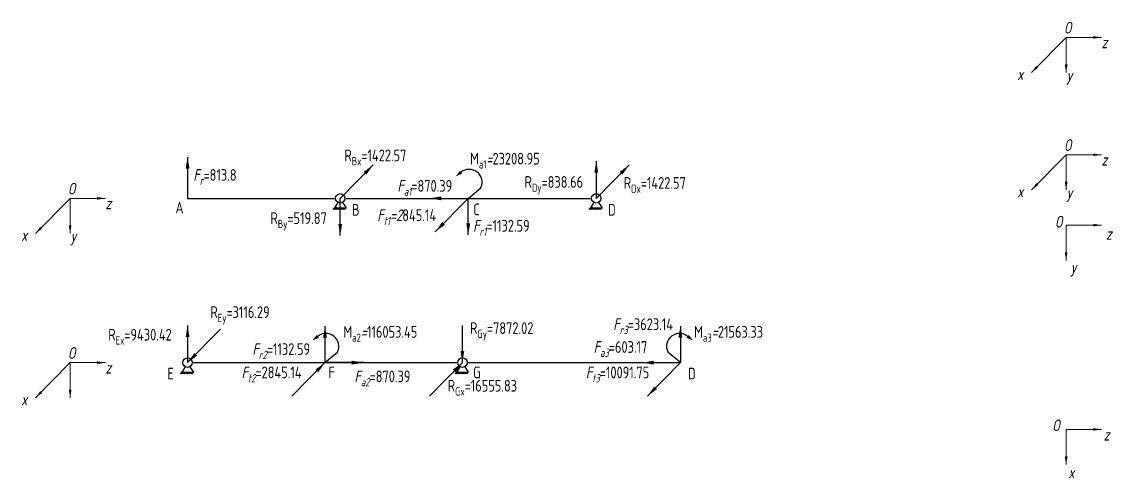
# Model space of a CAD drawing. Header units: millimetres. Extents: x -1216 to -109, y 1015 to 1367.
# Drawn here: x -1216.5 to -751.8, y 1124.6 to 1319.1 of the extents above; entities that cross this region are included whole.
import ezdxf

# ---------------------------------------------------------------- set-up
doc = ezdxf.new("R2010")
doc.units = ezdxf.units.MM
doc.header["$MEASUREMENT"] = 0
doc.layers.add('AM_0', color=7, linetype='Continuous', lineweight=30)
doc.layers.add('AM_4', color=3, linetype='Continuous', lineweight=15)
doc.styles.get("Standard").update_dxf_attribs({"font": 'tcvn+7284-2003i.ttf', "width": 0.8, "height": 3.5})
doc.styles.add('VKT', font='tcvn+7284-2003i.ttf', dxfattribs={"width": 0.8, "height": 3.5})
doc.dimstyles.new('AM_ISO$7', dxfattribs={"dimtxt": 3.5, "dimasz": 3.5, "dimexe": 1, "dimexo": 1, "dimgap": 1.5, "dimtad": 1, "dimdsep": 46, "dimtxsty": 'Standard', "dimcen": 0, "dimclrd": 256, "dimclre": 256, "dimclrt": 2, "dimadec": 0, "dimazin": 2, "dimtp": 0.1, "dimtm": 0.1, "dimtfac": 0.71, "dimtdec": 3, "dimtmove": 0, "dimatfit": 3, "dimfxl": 1, "dimlwd": -1, "dimlwe": -1, "dimarcsym": 1})
doc.dimstyles.new('MyTemplate', dxfattribs={"dimtxt": 3.5, "dimasz": 5, "dimexe": 1.5, "dimexo": 0, "dimtad": 1, "dimtoh": 1, "dimzin": 0, "dimdsep": 46, "dimtxsty": 'Standard', "dimcen": 5, "dimclrd": 3, "dimclre": 3, "dimclrt": 1, "dimadec": 0, "dimazin": 0, "dimtfac": 1, "dimtofl": 0, "dimtmove": 0, "dimatfit": 3, "dimfxl": 1, "dimtolj": 1, "dimtzin": 0, "dimlwd": -1, "dimlwe": -1, "dimarcsym": 0})

msp = doc.modelspace()

# ---------------------------------------------------------------- linework, layer by layer
at = {"layer": 'AM_0', "color": 3}
for p, q in [((-1026.403, 1243.847), (-1021.041, 1248.346)), ((-1087.403, 1173.847), (-1082.041, 1178.346)), ((-936.063, 1173.847), (-941.425, 1178.346))]:
    msp.add_line(p, q, dxfattribs=at)
at = {"layer": 'AM_0'}
for p, q in [((-1145.903, 1243.847), (-1082.903, 1243.847)), ((-1081.92, 1242.125), (-1083.403, 1239.847)), ((-1079.886, 1242.125), (-1078.403, 1239.847)), ((-1078.903, 1243.847), (-973.903, 1243.847)), ((-972.92, 1242.125), (-974.403, 1239.847)), ((-970.886, 1242.125), (-969.403, 1239.847)), ((-1083.403, 1239.847), (-1078.403, 1239.847)), ((-1082.903, 1239.847), (-1083.403, 1239.847)), ((-1082.403, 1239.847), (-1082.903, 1239.847)), ((-1082.403, 1239.847), (-1081.903, 1239.847)), ((-1081.903, 1239.847), (-1081.403, 1239.847)), ((-1081.403, 1239.847), (-1080.903, 1239.847)), ((-1080.903, 1239.847), (-1080.403, 1239.847)), ((-1080.403, 1239.847), (-1079.903, 1239.847)), ((-1079.403, 1239.847), (-1078.903, 1239.847)), ((-1078.903, 1239.847), (-1078.403, 1239.847)), ((-974.403, 1239.847), (-969.403, 1239.847)), ((-973.903, 1239.847), (-974.403, 1239.847)), ((-973.403, 1239.847), (-973.903, 1239.847)), ((-973.403, 1239.847), (-972.903, 1239.847)), ((-972.903, 1239.847), (-972.403, 1239.847)), ((-972.403, 1239.847), (-971.903, 1239.847)), ((-971.903, 1239.847), (-971.403, 1239.847)), ((-971.403, 1239.847), (-970.903, 1239.847)), ((-970.403, 1239.847), (-969.903, 1239.847)), ((-969.903, 1239.847), (-969.403, 1239.847)), ((-1146.92, 1172.125), (-1148.403, 1169.847)), ((-1145.903, 1173.847), (-1145.903, 1173.847)), ((-1144.886, 1172.125), (-1143.403, 1169.847)), ((-1143.903, 1173.847), (-1030.903, 1173.847)), ((-1029.92, 1172.125), (-1031.403, 1169.847)), ((-1027.886, 1172.125), (-1026.403, 1169.847)), ((-1026.903, 1173.847), (-936.063, 1173.847)), ((-1148.403, 1169.847), (-1143.403, 1169.847)), ((-1147.903, 1169.847), (-1148.403, 1169.847)), ((-1147.403, 1169.847), (-1147.903, 1169.847)), ((-1147.403, 1169.847), (-1146.903, 1169.847)), ((-1146.903, 1169.847), (-1146.403, 1169.847)), ((-1146.403, 1169.847), (-1145.903, 1169.847)), ((-1145.903, 1169.847), (-1145.403, 1169.847)), ((-1145.403, 1169.847), (-1144.903, 1169.847)), ((-1144.403, 1169.847), (-1143.903, 1169.847)), ((-1143.903, 1169.847), (-1143.403, 1169.847)), ((-1031.403, 1169.847), (-1026.403, 1169.847)), ((-1030.903, 1169.847), (-1031.403, 1169.847)), ((-1030.403, 1169.847), (-1030.903, 1169.847)), ((-1030.403, 1169.847), (-1029.903, 1169.847)), ((-1029.903, 1169.847), (-1029.403, 1169.847)), ((-1029.403, 1169.847), (-1028.903, 1169.847)), ((-1028.903, 1169.847), (-1028.403, 1169.847)), ((-1028.403, 1169.847), (-1027.903, 1169.847)), ((-1027.403, 1169.847), (-1026.903, 1169.847)), ((-1026.903, 1169.847), (-1026.403, 1169.847))]:
    msp.add_line(p, q, dxfattribs=at)
at = {"layer": 'AM_0', "color": 3}
for points in [[(-1031.824, 1253.154, 0, 1.5, 0), (-1029.453, 1254.968, 1.5, 1.5, 0)], [(-1092.824, 1183.238, 0, 1.5, 0), (-1090.453, 1185.052, 1.5, 1.5, 0)], [(-930.642, 1183.238, 0, 1.5, 0), (-933.013, 1185.052, 1.5, 1.5, 0)]]:
    msp.add_lwpolyline(points, format="xyseb", dxfattribs=at)
at = {"layer": 'AM_0'}
for centre in [(-1080.903, 1243.847), (-971.903, 1243.847), (-1145.903, 1173.847), (-1028.903, 1173.847)]:
    msp.add_circle(centre, 2, dxfattribs=at)
at = {"layer": 'AM_0', "color": 3}
for centre, start, end in [((-1025.998, 1250.704), 334.56484, 129.01867), ((-1086.998, 1180.788), 334.56484, 129.01867), ((-936.469, 1180.788), 50.98133, 205.43516)]:
    msp.add_arc(centre, 5.489, start, end, dxfattribs=at)
at = {"layer": 'AM_4'}
for p, q in [((-771.838, 1302.353), (-771.84, 1302.353)), ((-771.838, 1252.353), (-771.84, 1252.353)), ((-1083.403, 1239.847), (-1084.046, 1239.081)), ((-1082.903, 1239.847), (-1083.546, 1239.081)), ((-1082.403, 1239.847), (-1083.046, 1239.081)), ((-1081.903, 1239.847), (-1082.546, 1239.081)), ((-1081.403, 1239.847), (-1082.046, 1239.081)), ((-1080.903, 1239.847), (-1081.546, 1239.081)), ((-1080.403, 1239.847), (-1081.046, 1239.081)), ((-1079.903, 1239.847), (-1080.546, 1239.081)), ((-1079.403, 1239.847), (-1080.046, 1239.081)), ((-1078.903, 1239.847), (-1079.546, 1239.081)), ((-1078.403, 1239.847), (-1079.046, 1239.081)), ((-974.403, 1239.847), (-975.046, 1239.081)), ((-973.903, 1239.847), (-974.546, 1239.081)), ((-973.403, 1239.847), (-974.046, 1239.081)), ((-972.903, 1239.847), (-973.546, 1239.081)), ((-972.403, 1239.847), (-973.046, 1239.081)), ((-971.903, 1239.847), (-972.546, 1239.081)), ((-971.403, 1239.847), (-972.046, 1239.081)), ((-970.903, 1239.847), (-971.546, 1239.081)), ((-970.403, 1239.847), (-971.046, 1239.081)), ((-969.903, 1239.847), (-970.546, 1239.081)), ((-969.403, 1239.847), (-970.046, 1239.081)), ((-1195.902, 1233.79), (-1195.903, 1233.79)), ((-771.838, 1222.353), (-771.84, 1222.353)), ((-1148.403, 1169.847), (-1149.046, 1169.081)), ((-1147.903, 1169.847), (-1148.546, 1169.081)), ((-1147.403, 1169.847), (-1148.046, 1169.081)), ((-1146.903, 1169.847), (-1147.546, 1169.081)), ((-1146.403, 1169.847), (-1147.046, 1169.081)), ((-1145.903, 1169.847), (-1146.546, 1169.081)), ((-1145.403, 1169.847), (-1146.046, 1169.081)), ((-1144.903, 1169.847), (-1145.546, 1169.081)), ((-1144.403, 1169.847), (-1145.046, 1169.081)), ((-1143.903, 1169.847), (-1144.546, 1169.081)), ((-1143.403, 1169.847), (-1144.046, 1169.081)), ((-1031.403, 1169.847), (-1032.046, 1169.081)), ((-1030.903, 1169.847), (-1031.546, 1169.081)), ((-1030.403, 1169.847), (-1031.046, 1169.081)), ((-1029.903, 1169.847), (-1030.546, 1169.081)), ((-1029.403, 1169.847), (-1030.046, 1169.081)), ((-1028.903, 1169.847), (-1029.546, 1169.081)), ((-1028.403, 1169.847), (-1029.046, 1169.081)), ((-1027.903, 1169.847), (-1028.546, 1169.081)), ((-1027.403, 1169.847), (-1028.046, 1169.081)), ((-1026.903, 1169.847), (-1027.546, 1169.081)), ((-1026.403, 1169.847), (-1027.046, 1169.081)), ((-1195.902, 1163.79), (-1195.903, 1163.79))]:
    msp.add_line(p, q, dxfattribs=at)

# ---------------------------------------------------------------- texts
at = {"layer": 'AM_0', "char_height": 5, "attachment_point": 1, "style": 'VKT'}
for s, width, gutter_width, heights, insert in [('\\A1;R{\\H0.7x;\\S^ Bx;}=1422.57', 4.01145, 8.75, [3.43], (-1079.138, 1264.631)), ('\\A1;M{\\H0.7x;\\S^ a1;\\fTCVN 7284|b0|i1|c163|p34;\\H1.42857x;=}23208.95', 4.01145, 8.75, [3.43], (-1025.607, 1263.25)), ('\\A1;{\\fTCVN 7284|b0|i1|c163|p34;F\\fTCVN 7284|b0|i1|c0|p34;\\H0.7x;\\S^ r;}=813.8', 4.01145, 8.75, [0], (-1143.443, 1256.3)), ('\\A1;{\\fTCVN 7284|b0|i1|c163|p34;F\\H0.7x;\\S^ a1;}=870.39', 4.01145, 8.75, [0], (-1056.561, 1251.662)), ('\\A1;R{\\H0.7x;\\S^ Dy;}=838.66', 4.01145, 8.75, [3.43], (-1002.458, 1253.325)), ('\\A1;R{\\H0.7x;\\S^ Dx;}=1422.57', 4.01145, 8.75, [3.43], (-960.201, 1252.903)), ('A', 4.13379, 6.25, [0], (-1151.047, 1242.464)), ('B', 4.13379, 6.25, [0], (-1075.9, 1241.458)), ('C', 4.13379, 6.25, [0], (-1024.263, 1241.636)), ('D', 4.13379, 6.25, [0], (-966.9, 1241.458)), ('\\A1;R{\\H0.7x;\\S^ By;}=519.87', 4.01145, 8.75, [3.43], (-1110.629, 1237.892)), ('\\A1;{\\fTCVN 7284|b0|i1|c163|p34;F\\H0.7x;\\S^ t1;\\H1.42857x;=2}845.14', 4, 8.75, [0], (-1065.113, 1239.164)), ('\\A1;{\\fTCVN 7284|b0|i1|c163|p34;F\\H0.7x;\\S^ r1;}=1132.59', 4.01145, 8.75, [0], (-1024.317, 1234.656)), ('\\A1;R{\\H0.7x;\\S^ Ey;}=3116.29', 4.01145, 8.75, [3.43], (-1136.213, 1197.861)), ('\\A1;R{\\H0.7x;\\S^ Gy;}=7872.02', 5, 8.75, [3.43], (-1025.662, 1191.071)), ('\\A1;{\\fTCVN 7284|b0|i1|c163|p34;F\\H0.7x;\\S^ r3;}=3623.14', 4.01145, 8.75, [0], (-964.657, 1192.729)), ('\\A1;R{\\H0.7x;\\S^ Ex;}=9430.42', 4.01145, 8.75, [3.43], (-1179.686, 1188.257)), ('\\A1;M{\\H0.7x;\\S^ a2;\\fTCVN 7284|b0|i1|c163|p34;\\H1.42857x;=}116053.45', 4.01145, 8.75, [3.43], (-1079.545, 1189.445)), ('\\A1;M{\\H0.7x;\\S^ a3;\\fTCVN 7284|b0|i1|c163|p34;\\H1.42857x;=}21563.33', 4.01145, 8.75, [3.43], (-930.214, 1189.445)), ('\\A1;{\\fTCVN 7284|b0|i1|c163|p34;F\\H0.7x;\\S^ r2;}=1132.59', 4.01145, 8.75, [0], (-1118.293, 1182.118)), ('\\A1;{\\fTCVN 7284|b0|i1|c163|p34;F\\H0.7x;\\S^ a3;}=603.17', 4.01145, 8.75, [0], (-973.02, 1183.012)), ('E', 4.13379, 6.25, [0], (-1154.491, 1171.668)), ('\\A1;{\\fTCVN 7284|b0|i1|c163|p34;F\\H0.7x;\\S^ t2;}=2845.14', 4.01145, 8.75, [0], (-1122.912, 1172.19)), ('F', 4.13379, 6.25, [0], (-1085.89, 1172.19)), ('G', 4.13379, 6.25, [0], (-1024.32, 1172.182)), ('\\A1;{\\fTCVN 7284|b0|i1|c163|p34;F\\H0.7x;\\S^ t3;}=10091.75', 5, 8.75, [0], (-976.353, 1172.148)), ('D', 4.13379, 6.25, [0], (-932.848, 1171.687)), ('\\A1;{\\fTCVN 7284|b0|i1|c163|p34;F\\H0.7x;\\S^ a2;}=870.39', 4.01145, 8.75, [0], (-1074.843, 1170.483)), ('\\A1;R{\\H0.7x;\\S^ Gx;}=16555.83', 4.01145, 8.75, [3.43], (-1035.152, 1166.509))]:
    msp.add_mtext_dynamic_manual_height_columns(s, width=width, gutter_width=gutter_width, heights=heights, dxfattribs=dict(at, insert=insert))
at = {"layer": 'AM_4', "char_height": 5, "attachment_point": 1, "style": 'VKT'}
for s, insert in [('{\\fTCVN 7284|b0|i1|c163|p34;O}', (-772.815, 1319.034)), ('{\\fTCVN 7284|b0|i1|c163|p34;z}', (-756.805, 1312.78)), ('{\\fTCVN 7284|b0|i1|c163|p34;x}', (-792.675, 1299.235)), ('{\\fTCVN 7284|b0|i1|c163|p34;y}', (-771.719, 1298.831)), ('{\\fTCVN 7284|b0|i1|c163|p34;O}', (-772.815, 1269.034)), ('{\\fTCVN 7284|b0|i1|c163|p34;z}', (-756.805, 1262.78)), ('{\\fTCVN 7284|b0|i1|c163|p34;O}', (-1196.878, 1250.471)), ('{\\fTCVN 7284|b0|i1|c163|p34;x}', (-792.675, 1249.235)), ('{\\fTCVN 7284|b0|i1|c163|p34;y}', (-771.719, 1248.831)), ('{\\fTCVN 7284|b0|i1|c163|p34;z}', (-1180.869, 1244.217)), ('{\\fTCVN 7284|b0|i1|c163|p34;O}', (-776.655, 1236.371)), ('{\\fTCVN 7284|b0|i1|c163|p34;x}', (-1216.738, 1230.672)), ('{\\fTCVN 7284|b0|i1|c163|p34;y}', (-1195.782, 1230.268)), ('{\\fTCVN 7284|b0|i1|c163|p34;z}', (-754.903, 1231.208)), ('{\\fTCVN 7284|b0|i1|c163|p34;y}', (-769.975, 1217.02)), ('{\\fTCVN 7284|b0|i1|c163|p34;O}', (-1196.878, 1180.471)), ('{\\fTCVN 7284|b0|i1|c163|p34;z}', (-1180.869, 1174.217)), ('{\\fTCVN 7284|b0|i1|c163|p34;x}', (-1216.738, 1160.672)), ('{\\fTCVN 7284|b0|i1|c163|p34;O}', (-777.799, 1149.643)), ('{\\fTCVN 7284|b0|i1|c163|p34;z}', (-755.922, 1145.638)), ('{\\fTCVN 7284|b0|i1|c163|p34;x}', (-770.894, 1129.626))]:
    msp.add_mtext_dynamic_manual_height_columns(s, width=3.16208, gutter_width=8.96, heights=[0], dxfattribs=dict(at, insert=insert))

# ---------------------------------------------------------------- leaders
at = {"layer": 'AM_0'}
for points in [[(-1145.903, 1261.446), (-1145.903, 1243.847)], [(-971.903, 1259.719), (-971.903, 1243.847)], [(-1080.903, 1227.975), (-1080.903, 1243.847)], [(-1026.403, 1228.245), (-1026.403, 1243.847)], [(-1145.903, 1189.719), (-1145.903, 1173.847)], [(-1028.91, 1173.837), (-1028.91, 1189.709)], [(-1087.403, 1189.449), (-1087.403, 1173.847)], [(-936.063, 1189.449), (-936.063, 1173.847)], [(-1070.984, 1173.847), (-1087.403, 1173.847)], [(-952.482, 1173.847), (-936.063, 1173.847)]]:
    msp.add_leader(points, dimstyle='MyTemplate', override={"dimgap": 0.625, "dimtad": 0}, dxfattribs=at)
for points in [[(-1066.851, 1258.108), (-1080.903, 1243.847)], [(-957.851, 1258.108), (-971.903, 1243.847)], [(-1042.822, 1243.847), (-1026.403, 1243.847)], [(-1040.455, 1229.585), (-1026.403, 1243.847)], [(-1145.903, 1173.847), (-1131.851, 1188.108)], [(-1087.403, 1173.847), (-1101.455, 1159.585)], [(-1028.903, 1173.85), (-1042.955, 1159.589)], [(-950.115, 1159.585), (-936.063, 1173.847)]]:
    msp.add_leader(points, dimstyle='MyTemplate', dxfattribs=at)
at = {"layer": 'AM_4'}
for points in [[(-786.613, 1297.41), (-771.84, 1312.41)], [(-771.84, 1297.41), (-771.84, 1312.41)], [(-756.84, 1312.41), (-771.84, 1312.41)], [(-786.613, 1247.41), (-771.84, 1262.41)], [(-771.84, 1247.41), (-771.84, 1262.41)], [(-756.84, 1262.41), (-771.84, 1262.41)], [(-1210.677, 1228.847), (-1195.903, 1243.847)], [(-1195.903, 1228.847), (-1195.903, 1243.847)], [(-1180.903, 1243.847), (-1195.903, 1243.847)], [(-771.84, 1217.41), (-771.84, 1232.41)], [(-756.84, 1232.41), (-771.84, 1232.41)], [(-1210.677, 1158.847), (-1195.903, 1173.847)], [(-1195.903, 1158.847), (-1195.903, 1173.847)], [(-1180.903, 1173.847), (-1195.903, 1173.847)], [(-771.84, 1130.41), (-771.84, 1145.41)], [(-756.84, 1145.41), (-771.84, 1145.41)]]:
    msp.add_leader(points, dimstyle='AM_ISO$7', override={"dimgap": 1.5, "dimtad": 0}, dxfattribs=at)

doc.saveas('drawing.dxf')
